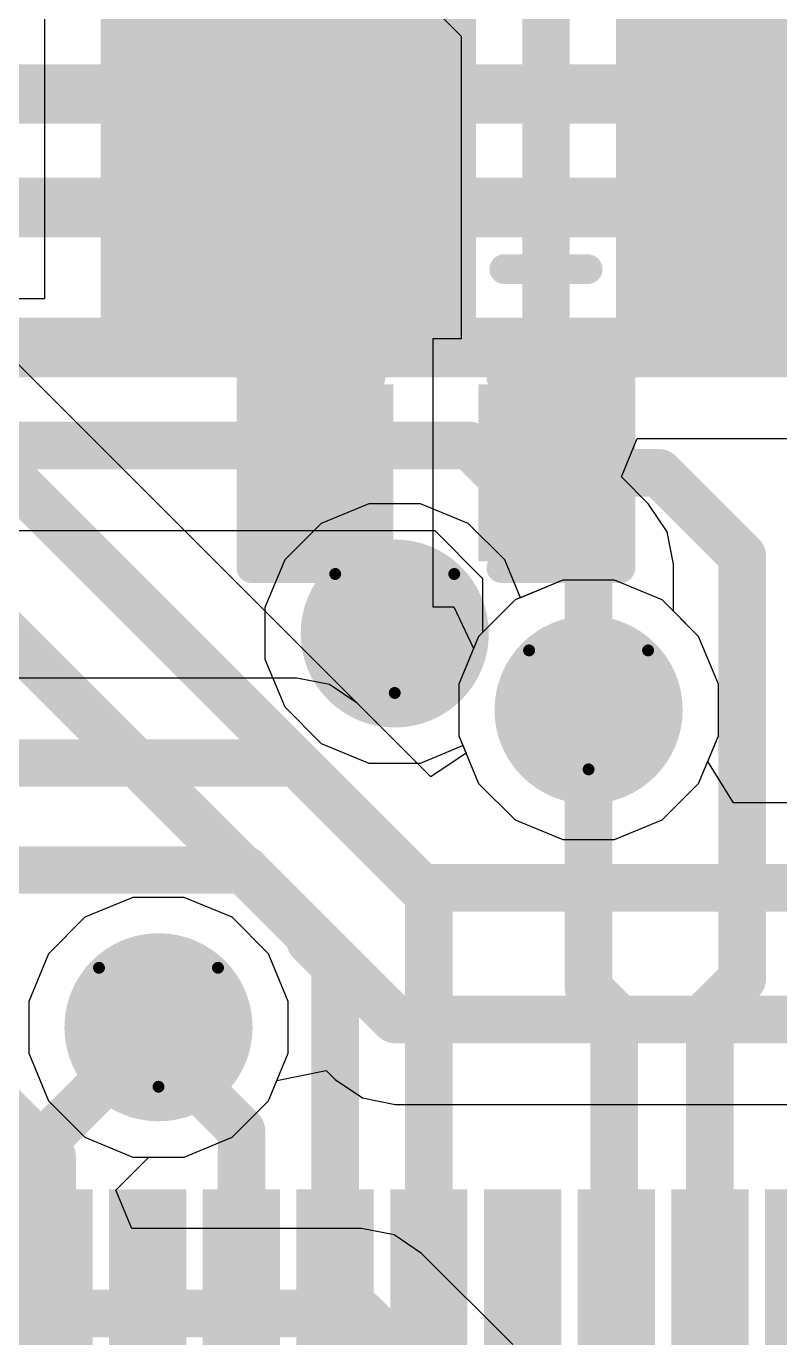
# Model space of a CAD drawing. Header units: inches. Extents: x -6 to 385, y -2 to 102.
# Drawn here: x 47.25 to 50.47, y 37.41 to 43.01 of the extents above; entities that cross this region are included whole.
import ezdxf

# ---------------------------------------------------------------- set-up
doc = ezdxf.new("R2010")
doc.units = ezdxf.units.IN
for name, color, linetype in [('Bottom Layer', 5, 'Continuous'), ('Bottom Overlay', 54, 'Continuous'), ('Bottom Paste', 16, 'Continuous'), ('Bottom Solder', 6, 'Continuous'), ('Drill Drawing', 1, 'Continuous'), ('Layer 1', 16, 'Continuous'), ('Layer 2', 76, 'Continuous'), ('Top Layer', 1, 'Continuous'), ('Top Solder', 216, 'Continuous'), ('Via Holes', 16, 'Continuous')]:
    doc.layers.add(name, color=color, linetype=linetype)

# ---------------------------------------------------------------- blocks, each defined once
blk = doc.blocks.new('X322540MPB4SI__B_6')
at = {"layer": 'Bottom Layer'}
for points in [[(-1.8, 1.45), (-0.4, 1.45), (-0.4, 0.25), (-1.8, 0.25)], [(0.4, 1.45), (1.8, 1.45), (1.8, 0.25), (0.4, 0.25)], [(-1.8, -0.25), (-0.4, -0.25), (-0.4, -1.45), (-1.8, -1.45)], [(0.4, -0.25), (1.8, -0.25), (1.8, -1.45), (0.4, -1.45)]]:
    blk.add_hatch(color=5, dxfattribs=at).paths.add_polyline_path(points)
at = {"layer": 'Bottom Paste'}
for points in [[(-1.8, 1.45), (-0.4, 1.45), (-0.4, 0.25), (-1.8, 0.25)], [(0.4, 1.45), (1.8, 1.45), (1.8, 0.25), (0.4, 0.25)], [(-1.8, -0.25), (-0.4, -0.25), (-0.4, -1.45), (-1.8, -1.45)], [(0.4, -0.25), (1.8, -0.25), (1.8, -1.45), (0.4, -1.45)]]:
    blk.add_hatch(color=16, dxfattribs=at).paths.add_polyline_path(points)
at = {"layer": 'Bottom Solder'}
for points in [[(-1.9016, 1.5516), (-0.2984, 1.5516), (-0.2984, 0.1484), (-1.9016, 0.1484)], [(0.2984, 1.5516), (1.9016, 1.5516), (1.9016, 0.1484), (0.2984, 0.1484)], [(-1.9016, -0.1484), (-0.2984, -0.1484), (-0.2984, -1.5516), (-1.9016, -1.5516)], [(0.2984, -0.1484), (1.9016, -0.1484), (1.9016, -1.5516), (0.2984, -1.5516)]]:
    blk.add_hatch(color=6, dxfattribs=at).paths.add_polyline_path(points)
at = {"layer": 'Bottom Overlay'}
for points in [[(0.1778, 1.2954, 0.127, 0.127, 0), (-0.1778, 1.2954, 0.127, 0.127, 0)], [(-1.9812, 0.8636, 0.2, 0.2, 0), (-2.1336, 1.016, 0.2, 0.2, 0)], [(-2.1336, 1.016, 0.2, 0.2, 0), (-2.1336, 0.7112, 0.2, 0.2, 0)], [(-1.9812, 0.8636, 0.2, 0.2, 0), (-2.1336, 0.7112, 0.2, 0.2, 0)], [(-1.651, 0.0762, 0.127, 0.127, 0), (-1.651, -0.0762, 0.127, 0.127, 0)], [(1.651, 0.0762, 0.127, 0.127, 0), (1.651, -0.0762, 0.127, 0.127, 0)], [(0.1778, -1.2954, 0.127, 0.127, 0), (-0.1778, -1.2954, 0.127, 0.127, 0)]]:
    blk.add_lwpolyline(points, format="xyseb", dxfattribs=at)
for points in [[(-0.2095, 1.2954, 0.0635, 0.0635, 1), (-0.1461, 1.2954, 0.0635, 0.0635, 1)], [(0.1461, 1.2954, 0.0635, 0.0635, 1), (0.2095, 1.2954, 0.0635, 0.0635, 1)], [(-2.1836, 1.016, 0.1, 0.1, 1), (-2.0836, 1.016, 0.1, 0.1, 1)], [(-2.1836, 1.016, 0.1, 0.1, 1), (-2.0836, 1.016, 0.1, 0.1, 1)], [(-2.0312, 0.8636, 0.1, 0.1, 1), (-1.9312, 0.8636, 0.1, 0.1, 1)], [(-2.0312, 0.8636, 0.1, 0.1, 1), (-1.9312, 0.8636, 0.1, 0.1, 1)], [(-2.1836, 0.7112, 0.1, 0.1, 1), (-2.0836, 0.7112, 0.1, 0.1, 1)], [(-2.1836, 0.7112, 0.1, 0.1, 1), (-2.0836, 0.7112, 0.1, 0.1, 1)], [(-1.6827, 0.0762, 0.0635, 0.0635, 1), (-1.6193, 0.0762, 0.0635, 0.0635, 1)], [(1.6193, 0.0762, 0.0635, 0.0635, 1), (1.6827, 0.0762, 0.0635, 0.0635, 1)], [(-1.6827, -0.0762, 0.0635, 0.0635, 1), (-1.6193, -0.0762, 0.0635, 0.0635, 1)], [(1.6193, -0.0762, 0.0635, 0.0635, 1), (1.6827, -0.0762, 0.0635, 0.0635, 1)], [(-0.2095, -1.2954, 0.0635, 0.0635, 1), (-0.1461, -1.2954, 0.0635, 0.0635, 1)], [(0.1461, -1.2954, 0.0635, 0.0635, 1), (0.2095, -1.2954, 0.0635, 0.0635, 1)]]:
    blk.add_lwpolyline(points, format="xyseb", close=True, dxfattribs=at)
blk = doc.blocks.new('56_QFN__7_7__B_10')
at = {"layer": 'Bottom Layer'}
for points in [[(-1.69, -3.1), (-1.69, -3.75), (-1.91, -3.75), (-1.91, -3.1)], [(-1.29, -3.1), (-1.29, -3.75), (-1.51, -3.75), (-1.51, -3.1)], [(-0.89, -3.1), (-0.89, -3.75), (-1.11, -3.75), (-1.11, -3.1)], [(-0.49, -3.1), (-0.49, -3.75), (-0.71, -3.75), (-0.71, -3.1)], [(-0.09, -3.1), (-0.09, -3.75), (-0.31, -3.75), (-0.31, -3.1)], [(0.31, -3.1), (0.31, -3.75), (0.09, -3.75), (0.09, -3.1)], [(0.71, -3.1), (0.71, -3.75), (0.49, -3.75), (0.49, -3.1)], [(1.11, -3.1), (1.11, -3.75), (0.89, -3.75), (0.89, -3.1)], [(1.51, -3.1), (1.51, -3.75), (1.29, -3.75), (1.29, -3.1)]]:
    blk.add_hatch(color=5, dxfattribs=at).paths.add_polyline_path(points)
at = {"layer": 'Bottom Paste'}
for points in [[(-1.69, -3.1), (-1.69, -3.75), (-1.91, -3.75), (-1.91, -3.1)], [(-1.29, -3.1), (-1.29, -3.75), (-1.51, -3.75), (-1.51, -3.1)], [(-0.89, -3.1), (-0.89, -3.75), (-1.11, -3.75), (-1.11, -3.1)], [(-0.49, -3.1), (-0.49, -3.75), (-0.71, -3.75), (-0.71, -3.1)], [(-0.09, -3.1), (-0.09, -3.75), (-0.31, -3.75), (-0.31, -3.1)], [(0.31, -3.1), (0.31, -3.75), (0.09, -3.75), (0.09, -3.1)], [(0.71, -3.1), (0.71, -3.75), (0.49, -3.75), (0.49, -3.1)], [(1.11, -3.1), (1.11, -3.75), (0.89, -3.75), (0.89, -3.1)], [(1.51, -3.1), (1.51, -3.75), (1.29, -3.75), (1.29, -3.1)]]:
    blk.add_hatch(color=16, dxfattribs=at).paths.add_polyline_path(points)
at = {"layer": 'Bottom Solder'}
for points in [[(-1.635, -3.045), (-1.635, -3.805), (-1.965, -3.805), (-1.965, -3.045)], [(-1.235, -3.045), (-1.235, -3.805), (-1.565, -3.805), (-1.565, -3.045)], [(-0.835, -3.045), (-0.835, -3.805), (-1.165, -3.805), (-1.165, -3.045)], [(-0.435, -3.045), (-0.435, -3.805), (-0.765, -3.805), (-0.765, -3.045)], [(-0.035, -3.045), (-0.035, -3.805), (-0.365, -3.805), (-0.365, -3.045)], [(0.365, -3.045), (0.365, -3.805), (0.035, -3.805), (0.035, -3.045)], [(0.765, -3.045), (0.765, -3.805), (0.435, -3.805), (0.435, -3.045)], [(1.165, -3.045), (1.165, -3.805), (0.835, -3.805), (0.835, -3.045)], [(1.565, -3.045), (1.565, -3.805), (1.235, -3.805), (1.235, -3.045)]]:
    blk.add_hatch(color=6, dxfattribs=at).paths.add_polyline_path(points)
blk = doc.blocks.new('C___0402_B_57')
at = {"layer": 'Bottom Layer'}
for points in [[(-0.2413, 0.3175), (-0.2413, -0.3175), (-0.6985, -0.3175), (-0.6985, 0.3175)], [(0.6985, 0.3175), (0.6985, -0.3175), (0.2413, -0.3175), (0.2413, 0.3175)]]:
    blk.add_hatch(color=5, dxfattribs=at).paths.add_polyline_path(points)
at = {"layer": 'Bottom Paste'}
for points in [[(-0.2413, 0.3175), (-0.2413, -0.3175), (-0.6985, -0.3175), (-0.6985, 0.3175)], [(0.6985, 0.3175), (0.6985, -0.3175), (0.2413, -0.3175), (0.2413, 0.3175)]]:
    blk.add_hatch(color=16, dxfattribs=at).paths.add_polyline_path(points)
at = {"layer": 'Bottom Solder'}
for points in [[(-0.1813, 0.3775), (-0.1813, -0.3775), (-0.7585, -0.3775), (-0.7585, 0.3775)], [(0.7585, 0.3775), (0.7585, -0.3775), (0.1813, -0.3775), (0.1813, 0.3775)]]:
    blk.add_hatch(color=6, dxfattribs=at).paths.add_polyline_path(points)
at = {"layer": 'Bottom Overlay'}
for points in [[(-0.7874, -0.4064, 0.127, 0.127, 0), (-0.7874, 0.4064, 0.127, 0.127, 0)], [(-0.7874, 0.4064, 0.127, 0.127, 0), (-0.2794, 0.4064, 0.127, 0.127, 0)], [(0.2794, 0.4064, 0.127, 0.127, 0), (0.7874, 0.4064, 0.127, 0.127, 0)], [(0.7874, -0.4064, 0.127, 0.127, 0), (0.7874, 0.4064, 0.127, 0.127, 0)], [(-0.7874, -0.4064, 0.127, 0.127, 0), (-0.2794, -0.4064, 0.127, 0.127, 0)], [(0.2794, -0.4064, 0.127, 0.127, 0), (0.7874, -0.4064, 0.127, 0.127, 0)]]:
    blk.add_lwpolyline(points, format="xyseb", dxfattribs=at)
for points in [[(-0.8191, 0.4064, 0.0635, 0.0635, 1), (-0.7556, 0.4064, 0.0635, 0.0635, 1)], [(-0.8191, 0.4064, 0.0635, 0.0635, 1), (-0.7556, 0.4064, 0.0635, 0.0635, 1)], [(-0.3111, 0.4064, 0.0635, 0.0635, 1), (-0.2477, 0.4064, 0.0635, 0.0635, 1)], [(0.2477, 0.4064, 0.0635, 0.0635, 1), (0.3111, 0.4064, 0.0635, 0.0635, 1)], [(0.7556, 0.4064, 0.0635, 0.0635, 1), (0.8191, 0.4064, 0.0635, 0.0635, 1)], [(0.7556, 0.4064, 0.0635, 0.0635, 1), (0.8191, 0.4064, 0.0635, 0.0635, 1)], [(-0.8191, -0.4064, 0.0635, 0.0635, 1), (-0.7556, -0.4064, 0.0635, 0.0635, 1)], [(-0.8191, -0.4064, 0.0635, 0.0635, 1), (-0.7556, -0.4064, 0.0635, 0.0635, 1)], [(-0.3111, -0.4064, 0.0635, 0.0635, 1), (-0.2477, -0.4064, 0.0635, 0.0635, 1)], [(0.2477, -0.4064, 0.0635, 0.0635, 1), (0.3111, -0.4064, 0.0635, 0.0635, 1)], [(0.7556, -0.4064, 0.0635, 0.0635, 1), (0.8191, -0.4064, 0.0635, 0.0635, 1)], [(0.7556, -0.4064, 0.0635, 0.0635, 1), (0.8191, -0.4064, 0.0635, 0.0635, 1)]]:
    blk.add_lwpolyline(points, format="xyseb", close=True, dxfattribs=at)

msp = doc.modelspace()

# ---------------------------------------------------------------- hatches: boundary and pattern name
at = {"layer": 'Bottom Layer'}
h = msp.add_hatch(color=5, dxfattribs=at)
edge = h.paths.add_edge_path()
edge.add_arc((48.8224, 40.4172), 0.3, 0, 360)
h = msp.add_hatch(color=5, dxfattribs=at)
edge = h.paths.add_edge_path()
edge.add_arc((49.6499, 40.0909), 0.3, 0, 360)
h = msp.add_hatch(color=5, dxfattribs=at)
edge = h.paths.add_edge_path()
edge.add_arc((47.8139, 38.7358), 0.3, 0, 360)
at = {"layer": 'Bottom Solder'}
h = msp.add_hatch(color=6, dxfattribs=at)
edge = h.paths.add_edge_path()
edge.add_arc((48.8224, 40.4172), 0.4016, 0, 360)
h = msp.add_hatch(color=6, dxfattribs=at)
edge = h.paths.add_edge_path()
edge.add_arc((49.6499, 40.0909), 0.4016, 0, 360)
h = msp.add_hatch(color=6, dxfattribs=at)
edge = h.paths.add_edge_path()
edge.add_arc((47.8139, 38.7358), 0.4016, 0, 360)
at = {"layer": 'Layer 1'}
h = msp.add_hatch(color=16, dxfattribs=at)
edge = h.paths.add_edge_path()
edge.add_arc((48.8224, 40.4172), 0.3, 0, 360)
h = msp.add_hatch(color=16, dxfattribs=at)
edge = h.paths.add_edge_path()
edge.add_arc((49.6499, 40.0909), 0.3, 0, 360)
h = msp.add_hatch(color=16, dxfattribs=at)
edge = h.paths.add_edge_path()
edge.add_arc((47.8139, 38.7358), 0.3, 0, 360)
at = {"layer": 'Layer 2'}
h = msp.add_hatch(color=76, dxfattribs=at)
edge = h.paths.add_edge_path()
edge.add_arc((48.8224, 40.4172), 0.3, 0, 360)
h = msp.add_hatch(color=76, dxfattribs=at)
edge = h.paths.add_edge_path()
edge.add_arc((49.6499, 40.0909), 0.3, 0, 360)
h = msp.add_hatch(color=76, dxfattribs=at)
edge = h.paths.add_edge_path()
edge.add_arc((47.8139, 38.7358), 0.3, 0, 360)
at = {"layer": 'Top Layer'}
h = msp.add_hatch(color=1, dxfattribs=at)
edge = h.paths.add_edge_path()
edge.add_arc((48.8224, 40.4172), 0.3, 0, 360)
h = msp.add_hatch(color=1, dxfattribs=at)
edge = h.paths.add_edge_path()
edge.add_arc((49.6499, 40.0909), 0.3, 0, 360)
h = msp.add_hatch(color=1, dxfattribs=at)
edge = h.paths.add_edge_path()
edge.add_arc((47.8139, 38.7358), 0.3, 0, 360)
at = {"layer": 'Top Solder'}
h = msp.add_hatch(color=216, dxfattribs=at)
edge = h.paths.add_edge_path()
edge.add_arc((48.8224, 40.4172), 0.4016, 0, 360)
h = msp.add_hatch(color=216, dxfattribs=at)
edge = h.paths.add_edge_path()
edge.add_arc((49.6499, 40.0909), 0.4016, 0, 360)
h = msp.add_hatch(color=216, dxfattribs=at)
edge = h.paths.add_edge_path()
edge.add_arc((47.8139, 38.7358), 0.4016, 0, 360)
at = {"layer": 'Via Holes'}
h = msp.add_hatch(color=7, dxfattribs=at)
edge = h.paths.add_edge_path()
edge.add_arc((48.8224, 40.4172), 0.15, 0, 360)
h = msp.add_hatch(color=7, dxfattribs=at)
edge = h.paths.add_edge_path()
edge.add_arc((49.6499, 40.0909), 0.15, 0, 360)
h = msp.add_hatch(color=7, dxfattribs=at)
edge = h.paths.add_edge_path()
edge.add_arc((47.8139, 38.7358), 0.15, 0, 360)

# ---------------------------------------------------------------- linework, layer by layer
at = {"layer": 'Bottom Layer'}
for p, q in [((48.8093, 43.264), (49.1054, 42.9678)), ((47.3284, 41.8478), (47.3284, 43.1217)), ((49.1054, 42.9678), (49.1054, 41.6745)), ((47.1195, 41.8478), (47.3284, 41.8478)), ((49.1054, 41.6745), (48.9854, 41.6745)), ((48.9854, 41.6745), (48.9854, 40.5315)), ((48.9759, 39.8057), (47.1195, 41.6622)), ((48.9854, 40.5315), (49.0747, 40.5315)), ((49.0747, 40.5315), (49.1591, 40.3537)), ((49.1591, 40.3537), (49.0959, 40.2011)), ((49.0959, 40.2011), (49.0959, 39.9807)), ((49.0959, 39.9807), (49.1267, 39.9064)), ((49.1267, 39.9064), (48.9759, 39.8057))]:
    msp.add_line(p, q, dxfattribs=at)
for points in [[(49.468, 41.103, 0.2032, 0.2032, 0), (49.468, 43.118, 0.2032, 0.2032, 0)], [(45.7459, 41.839, 0.2032, 0.2032, 0), (48.4616, 39.1232, 0.2032, 0.2032, 0)], [(46.7569, 41.512, 0.2032, 0.2032, 0), (48.968, 39.3009, 0.2032, 0.2032, 0)], [(49.468, 41.103, 0.2032, 0.2032, 0), (49.9507, 41.103, 0.2032, 0.2032, 0)], [(49.9507, 41.103, 0.2032, 0.2032, 0), (50.3055, 40.7483, 0.2032, 0.2032, 0)], [(50.3055, 38.9414, 0.2032, 0.2032, 0), (50.3055, 40.7483, 0.2032, 0.2032, 0)], [(49.6499, 38.9024, 0.2032, 0.2032, 0), (49.6499, 40.0909, 0.2032, 0.2032, 0)], [(48.968, 37.6642, 0.2032, 0.2032, 0), (48.968, 39.3009, 0.2032, 0.2032, 0)], [(48.4616, 39.1035, 0.2032, 0.2032, 0), (48.4616, 39.1232, 0.2032, 0.2032, 0)], [(48.4616, 39.1035, 0.2032, 0.2032, 0), (48.568, 38.9971, 0.2032, 0.2032, 0)], [(48.568, 37.6642, 0.2032, 0.2032, 0), (48.568, 38.9971, 0.2032, 0.2032, 0)], [(50.168, 38.8039, 0.2032, 0.2032, 0), (50.3055, 38.9414, 0.2032, 0.2032, 0)], [(49.6499, 38.9024, 0.2032, 0.2032, 0), (49.7596, 38.7927, 0.2032, 0.2032, 0)], [(49.7596, 37.6726, 0.2032, 0.2032, 0), (49.7596, 38.7927, 0.2032, 0.2032, 0)], [(50.168, 37.6642, 0.2032, 0.2032, 0), (50.168, 38.8039, 0.2032, 0.2032, 0)], [(47.8139, 38.6481, 0.2032, 0.2032, 0), (47.8139, 38.7358, 0.2032, 0.2032, 0)], [(47.8139, 38.6481, 0.2032, 0.2032, 0), (48.168, 38.294, 0.2032, 0.2032, 0)], [(47.1136, 38.4318, 0.2032, 0.2032, 0), (47.3596, 38.1858, 0.2032, 0.2032, 0)], [(48.168, 37.6642, 0.2032, 0.2032, 0), (48.168, 38.294, 0.2032, 0.2032, 0)], [(47.3596, 37.6726, 0.2032, 0.2032, 0), (47.3596, 38.1858, 0.2032, 0.2032, 0)], [(47.3596, 37.6726, 0.2032, 0.2032, 0), (47.368, 37.6642, 0.2032, 0.2032, 0)], [(47.768, 37.6642, 0.2032, 0.2032, 0), (47.7764, 37.6558, 0.2032, 0.2032, 0)], [(47.7764, 36.8723, 0.2032, 0.2032, 0), (47.7764, 37.6558, 0.2032, 0.2032, 0)], [(49.368, 36.8267, 0.2032, 0.2032, 0), (49.368, 37.6642, 0.2032, 0.2032, 0)], [(49.7596, 37.6726, 0.2032, 0.2032, 0), (49.768, 37.6642, 0.2032, 0.2032, 0)]]:
    msp.add_lwpolyline(points, format="xyseb", dxfattribs=at)
for points in [[(49.4172, 41.103, 0.1016, 0.1016, 1), (49.5188, 41.103, 0.1016, 0.1016, 1)], [(49.4172, 41.103, 0.1016, 0.1016, 1), (49.5188, 41.103, 0.1016, 0.1016, 1)], [(49.8999, 41.103, 0.1016, 0.1016, 1), (50.0015, 41.103, 0.1016, 0.1016, 1)], [(49.8999, 41.103, 0.1016, 0.1016, 1), (50.0015, 41.103, 0.1016, 0.1016, 1)], [(50.2547, 40.7483, 0.1016, 0.1016, 1), (50.3563, 40.7483, 0.1016, 0.1016, 1)], [(50.2547, 40.7483, 0.1016, 0.1016, 1), (50.3563, 40.7483, 0.1016, 0.1016, 1)], [(49.5991, 40.0909, 0.1016, 0.1016, 1), (49.7007, 40.0909, 0.1016, 0.1016, 1)], [(48.9172, 39.3009, 0.1016, 0.1016, 1), (49.0188, 39.3009, 0.1016, 0.1016, 1)], [(48.9172, 39.3009, 0.1016, 0.1016, 1), (49.0188, 39.3009, 0.1016, 0.1016, 1)], [(48.4108, 39.1232, 0.1016, 0.1016, 1), (48.5124, 39.1232, 0.1016, 0.1016, 1)], [(48.4108, 39.1232, 0.1016, 0.1016, 1), (48.5124, 39.1232, 0.1016, 0.1016, 1)], [(48.4108, 39.1035, 0.1016, 0.1016, 1), (48.5124, 39.1035, 0.1016, 0.1016, 1)], [(48.4108, 39.1035, 0.1016, 0.1016, 1), (48.5124, 39.1035, 0.1016, 0.1016, 1)], [(48.5172, 38.9971, 0.1016, 0.1016, 1), (48.6188, 38.9971, 0.1016, 0.1016, 1)], [(48.5172, 38.9971, 0.1016, 0.1016, 1), (48.6188, 38.9971, 0.1016, 0.1016, 1)], [(50.2547, 38.9414, 0.1016, 0.1016, 1), (50.3563, 38.9414, 0.1016, 0.1016, 1)], [(50.2547, 38.9414, 0.1016, 0.1016, 1), (50.3563, 38.9414, 0.1016, 0.1016, 1)], [(49.5991, 38.9024, 0.1016, 0.1016, 1), (49.7007, 38.9024, 0.1016, 0.1016, 1)], [(49.5991, 38.9024, 0.1016, 0.1016, 1), (49.7007, 38.9024, 0.1016, 0.1016, 1)], [(49.7088, 38.7927, 0.1016, 0.1016, 1), (49.8104, 38.7927, 0.1016, 0.1016, 1)], [(49.7088, 38.7927, 0.1016, 0.1016, 1), (49.8104, 38.7927, 0.1016, 0.1016, 1)], [(50.1172, 38.8039, 0.1016, 0.1016, 1), (50.2188, 38.8039, 0.1016, 0.1016, 1)], [(50.1172, 38.8039, 0.1016, 0.1016, 1), (50.2188, 38.8039, 0.1016, 0.1016, 1)], [(47.7631, 38.7358, 0.1016, 0.1016, 1), (47.8647, 38.7358, 0.1016, 0.1016, 1)], [(47.7631, 38.6481, 0.1016, 0.1016, 1), (47.8647, 38.6481, 0.1016, 0.1016, 1)], [(47.7631, 38.6481, 0.1016, 0.1016, 1), (47.8647, 38.6481, 0.1016, 0.1016, 1)], [(48.1172, 38.294, 0.1016, 0.1016, 1), (48.2188, 38.294, 0.1016, 0.1016, 1)], [(48.1172, 38.294, 0.1016, 0.1016, 1), (48.2188, 38.294, 0.1016, 0.1016, 1)], [(47.3088, 38.1858, 0.1016, 0.1016, 1), (47.4104, 38.1858, 0.1016, 0.1016, 1)], [(47.3088, 38.1858, 0.1016, 0.1016, 1), (47.4104, 38.1858, 0.1016, 0.1016, 1)], [(47.3088, 37.6726, 0.1016, 0.1016, 1), (47.4104, 37.6726, 0.1016, 0.1016, 1)], [(47.3088, 37.6726, 0.1016, 0.1016, 1), (47.4104, 37.6726, 0.1016, 0.1016, 1)], [(47.3172, 37.6642, 0.1016, 0.1016, 1), (47.4188, 37.6642, 0.1016, 0.1016, 1)], [(47.7172, 37.6642, 0.1016, 0.1016, 1), (47.8188, 37.6642, 0.1016, 0.1016, 1)], [(47.7256, 37.6558, 0.1016, 0.1016, 1), (47.8272, 37.6558, 0.1016, 0.1016, 1)], [(47.7256, 37.6558, 0.1016, 0.1016, 1), (47.8272, 37.6558, 0.1016, 0.1016, 1)], [(48.1172, 37.6642, 0.1016, 0.1016, 1), (48.2188, 37.6642, 0.1016, 0.1016, 1)], [(48.5172, 37.6642, 0.1016, 0.1016, 1), (48.6188, 37.6642, 0.1016, 0.1016, 1)], [(48.9172, 37.6642, 0.1016, 0.1016, 1), (49.0188, 37.6642, 0.1016, 0.1016, 1)], [(49.3172, 37.6642, 0.1016, 0.1016, 1), (49.4188, 37.6642, 0.1016, 0.1016, 1)], [(49.7088, 37.6726, 0.1016, 0.1016, 1), (49.8104, 37.6726, 0.1016, 0.1016, 1)], [(49.7088, 37.6726, 0.1016, 0.1016, 1), (49.8104, 37.6726, 0.1016, 0.1016, 1)], [(49.7172, 37.6642, 0.1016, 0.1016, 1), (49.8188, 37.6642, 0.1016, 0.1016, 1)], [(50.1172, 37.6642, 0.1016, 0.1016, 1), (50.2188, 37.6642, 0.1016, 0.1016, 1)]]:
    msp.add_lwpolyline(points, format="xyseb", close=True, dxfattribs=at)
at = {"layer": 'Drill Drawing'}
for points in [[(48.5684, 40.6712, 0.0508, 0.0508, 0), (49.0764, 40.6712, 0.0508, 0.0508, 0)], [(48.5684, 40.6712, 0.0508, 0.0508, 0), (48.8224, 40.1632, 0.0508, 0.0508, 0)], [(48.8224, 40.1632, 0.0508, 0.0508, 0), (49.0764, 40.6712, 0.0508, 0.0508, 0)], [(49.3959, 40.3449, 0.0508, 0.0508, 0), (49.9039, 40.3449, 0.0508, 0.0508, 0)], [(49.3959, 40.3449, 0.0508, 0.0508, 0), (49.6499, 39.8369, 0.0508, 0.0508, 0)], [(49.6499, 39.8369, 0.0508, 0.0508, 0), (49.9039, 40.3449, 0.0508, 0.0508, 0)], [(47.5599, 38.9898, 0.0508, 0.0508, 0), (48.0679, 38.9898, 0.0508, 0.0508, 0)], [(47.5599, 38.9898, 0.0508, 0.0508, 0), (47.8139, 38.4818, 0.0508, 0.0508, 0)], [(47.8139, 38.4818, 0.0508, 0.0508, 0), (48.0679, 38.9898, 0.0508, 0.0508, 0)]]:
    msp.add_lwpolyline(points, format="xyseb", dxfattribs=at)
for points in [[(48.5557, 40.6712, 0.0254, 0.0254, 1), (48.5811, 40.6712, 0.0254, 0.0254, 1)], [(48.5557, 40.6712, 0.0254, 0.0254, 1), (48.5811, 40.6712, 0.0254, 0.0254, 1)], [(49.0637, 40.6712, 0.0254, 0.0254, 1), (49.0891, 40.6712, 0.0254, 0.0254, 1)], [(49.0637, 40.6712, 0.0254, 0.0254, 1), (49.0891, 40.6712, 0.0254, 0.0254, 1)], [(49.3832, 40.3449, 0.0254, 0.0254, 1), (49.4086, 40.3449, 0.0254, 0.0254, 1)], [(49.3832, 40.3449, 0.0254, 0.0254, 1), (49.4086, 40.3449, 0.0254, 0.0254, 1)], [(49.8912, 40.3449, 0.0254, 0.0254, 1), (49.9166, 40.3449, 0.0254, 0.0254, 1)], [(49.8912, 40.3449, 0.0254, 0.0254, 1), (49.9166, 40.3449, 0.0254, 0.0254, 1)], [(48.8097, 40.1632, 0.0254, 0.0254, 1), (48.8351, 40.1632, 0.0254, 0.0254, 1)], [(48.8097, 40.1632, 0.0254, 0.0254, 1), (48.8351, 40.1632, 0.0254, 0.0254, 1)], [(49.6372, 39.8369, 0.0254, 0.0254, 1), (49.6626, 39.8369, 0.0254, 0.0254, 1)], [(49.6372, 39.8369, 0.0254, 0.0254, 1), (49.6626, 39.8369, 0.0254, 0.0254, 1)], [(47.5472, 38.9898, 0.0254, 0.0254, 1), (47.5726, 38.9898, 0.0254, 0.0254, 1)], [(47.5472, 38.9898, 0.0254, 0.0254, 1), (47.5726, 38.9898, 0.0254, 0.0254, 1)], [(48.0552, 38.9898, 0.0254, 0.0254, 1), (48.0806, 38.9898, 0.0254, 0.0254, 1)], [(48.0552, 38.9898, 0.0254, 0.0254, 1), (48.0806, 38.9898, 0.0254, 0.0254, 1)], [(47.8012, 38.4818, 0.0254, 0.0254, 1), (47.8266, 38.4818, 0.0254, 0.0254, 1)], [(47.8012, 38.4818, 0.0254, 0.0254, 1), (47.8266, 38.4818, 0.0254, 0.0254, 1)]]:
    msp.add_lwpolyline(points, format="xyseb", close=True, dxfattribs=at)
at = {"layer": 'Layer 1'}
for p, q in [((49.5397, 40.6449), (49.3361, 40.5606)), ((49.7601, 40.6449), (49.5397, 40.6449)), ((49.9637, 40.5606), (49.7601, 40.6449)), ((49.3361, 40.5606), (49.1802, 40.4047)), ((50.1196, 40.4047), (49.9637, 40.5606)), ((49.1802, 40.4047), (49.0959, 40.2011)), ((50.2039, 40.2011), (50.1196, 40.4047)), ((49.0959, 40.2011), (49.0959, 39.9807)), ((50.2039, 39.9807), (50.2039, 40.2011)), ((49.0959, 39.9807), (49.1802, 39.7771)), ((50.1196, 39.7771), (50.2039, 39.9807)), ((49.1802, 39.7771), (49.3361, 39.6213)), ((49.9637, 39.6213), (50.1196, 39.7771)), ((49.3361, 39.6213), (49.5397, 39.5369)), ((49.7601, 39.5369), (49.9637, 39.6213)), ((49.5397, 39.5369), (49.7601, 39.5369)), ((47.7037, 39.2898), (47.5001, 39.2054)), ((47.9241, 39.2898), (47.7037, 39.2898)), ((48.1277, 39.2054), (47.9241, 39.2898)), ((47.5001, 39.2054), (47.3442, 39.0496)), ((48.2836, 39.0496), (48.1277, 39.2054)), ((47.3442, 39.0496), (47.2599, 38.846)), ((48.3679, 38.846), (48.2836, 39.0496)), ((47.2599, 38.846), (47.2599, 38.6256)), ((48.3679, 38.6256), (48.3679, 38.846)), ((47.2599, 38.6256), (47.3442, 38.422)), ((48.2836, 38.422), (48.3679, 38.6256)), ((47.3442, 38.422), (47.5001, 38.2661)), ((48.1277, 38.2661), (48.2836, 38.422)), ((47.5001, 38.2661), (47.7037, 38.1818)), ((47.9241, 38.1818), (48.1277, 38.2661)), ((47.7037, 38.1818), (47.9241, 38.1818))]:
    msp.add_line(p, q, dxfattribs=at)
at = {"layer": 'Layer 2'}
for p, q in [((48.7122, 40.9712), (48.5085, 40.8869)), ((48.9325, 40.9712), (48.7122, 40.9712)), ((49.1362, 40.8869), (48.9325, 40.9712)), ((48.5085, 40.8869), (48.3527, 40.731)), ((49.292, 40.731), (49.1362, 40.8869)), ((48.3527, 40.731), (48.2684, 40.5274)), ((49.3587, 40.57), (49.292, 40.731)), ((49.5397, 40.6449), (49.3587, 40.57)), ((49.7601, 40.6449), (49.5397, 40.6449)), ((49.9637, 40.5606), (49.7601, 40.6449)), ((50.1196, 40.4047), (49.9637, 40.5606)), ((48.2684, 40.5274), (48.2684, 40.307)), ((50.2039, 40.2011), (50.1196, 40.4047)), ((48.2684, 40.307), (48.3527, 40.1034)), ((50.2039, 39.9807), (50.2039, 40.2011)), ((48.3527, 40.1034), (48.5085, 39.9475)), ((48.5085, 39.9475), (48.7122, 39.8632)), ((48.9325, 39.8632), (49.1135, 39.9382)), ((49.1135, 39.9382), (49.1802, 39.7771)), ((50.1196, 39.7771), (50.2039, 39.9807)), ((48.7122, 39.8632), (48.9325, 39.8632)), ((49.1802, 39.7771), (49.3361, 39.6213)), ((49.9637, 39.6213), (50.1196, 39.7771)), ((49.3361, 39.6213), (49.5397, 39.5369)), ((49.7601, 39.5369), (49.9637, 39.6213)), ((49.5397, 39.5369), (49.7601, 39.5369)), ((47.7037, 39.2898), (47.5001, 39.2054)), ((47.9241, 39.2898), (47.7037, 39.2898)), ((48.1277, 39.2054), (47.9241, 39.2898)), ((47.5001, 39.2054), (47.3442, 39.0496)), ((48.2836, 39.0496), (48.1277, 39.2054)), ((47.3442, 39.0496), (47.2599, 38.846)), ((48.3679, 38.846), (48.2836, 39.0496)), ((47.2599, 38.846), (47.2599, 38.6256)), ((48.3679, 38.6256), (48.3679, 38.846)), ((47.2599, 38.6256), (47.3442, 38.422)), ((48.2836, 38.422), (48.3679, 38.6256)), ((47.3442, 38.422), (47.5001, 38.2661)), ((48.1277, 38.2661), (48.2836, 38.422)), ((47.5001, 38.2661), (47.7037, 38.1818)), ((47.9241, 38.1818), (48.1277, 38.2661)), ((47.7037, 38.1818), (47.9241, 38.1818))]:
    msp.add_line(p, q, dxfattribs=at)
at = {"layer": 'Top Layer'}
for p, q in [((49.7899, 41.0854), (49.8579, 41.2496)), ((49.8579, 41.2496), (56.0672, 41.2496)), ((49.9063, 40.969), (49.7899, 41.0854)), ((49.9849, 40.8514), (49.9063, 40.969)), ((49.9063, 40.969), (49.9063, 40.969)), ((46.5615, 40.8568), (48.9929, 40.8568)), ((48.9929, 40.8568), (49.1974, 40.6524)), ((50.0125, 40.7126), (49.9849, 40.8514)), ((50.0125, 40.5118), (50.0125, 40.7126)), ((49.1974, 40.6524), (49.1974, 40.4219)), ((50.1196, 40.4047), (50.0125, 40.5118)), ((49.1802, 40.4047), (49.0959, 40.2011)), ((49.1974, 40.4219), (49.1802, 40.4047)), ((50.2039, 40.2011), (50.1196, 40.4047)), ((48.4049, 40.2265), (46.5756, 40.2265)), ((48.405, 40.2265), (48.4049, 40.2265)), ((48.5437, 40.1989), (48.405, 40.2265)), ((48.6613, 40.1203), (48.5437, 40.1989)), ((49.0959, 40.2011), (49.0959, 39.9807)), ((50.2039, 39.9807), (50.2039, 40.2011)), ((48.9759, 39.8057), (48.6613, 40.1203)), ((49.0959, 39.9807), (49.1267, 39.9064)), ((50.1585, 39.8712), (50.2039, 39.9807)), ((49.1267, 39.9064), (48.9759, 39.8057)), ((50.2681, 39.6934), (50.1585, 39.8712)), ((53.3136, 39.6934), (50.2681, 39.6934)), ((48.3196, 38.5091), (48.5294, 38.5508)), ((48.5294, 38.5508), (48.5674, 38.5128)), ((48.2836, 38.422), (48.3196, 38.5091)), ((48.5674, 38.5128), (48.5674, 38.5128)), ((48.5674, 38.5128), (48.685, 38.4342)), ((48.1277, 38.2661), (48.2836, 38.422)), ((48.685, 38.4342), (48.8238, 38.4066)), ((48.8238, 38.4066), (48.8238, 38.4066)), ((48.8238, 38.4066), (51.4621, 38.4066)), ((47.9241, 38.1818), (48.1277, 38.2661)), ((47.6316, 38.0408), (47.7726, 38.1818)), ((47.7726, 38.1818), (47.9241, 38.1818)), ((47.6997, 37.8765), (47.6316, 38.0408)), ((48.6808, 37.8765), (47.6997, 37.8765)), ((48.8196, 37.8489), (48.6808, 37.8765)), ((48.6808, 37.8765), (48.6808, 37.8765)), ((48.9372, 37.7703), (48.8196, 37.8489)), ((49.3267, 37.3807), (48.9372, 37.7703))]:
    msp.add_line(p, q, dxfattribs=at)
for points in [[(43.833, 42.7206, 0.254, 0.254, 0), (59.6, 42.7206, 0.254, 0.254, 0)], [(44.3894, 42.2356, 0.254, 0.254, 0), (58.844, 42.2356, 0.254, 0.254, 0)], [(44.7317, 41.6381, 0.254, 0.254, 0), (56.2281, 41.6381, 0.254, 0.254, 0)], [(45.1226, 41.2194, 0.2032, 0.2032, 0), (49.1431, 41.2194, 0.2032, 0.2032, 0)], [(49.1431, 41.2194, 0.2032, 0.2032, 0), (49.6499, 40.7126, 0.2032, 0.2032, 0)], [(49.6499, 40.0909, 0.2032, 0.2032, 0), (49.6499, 40.7126, 0.2032, 0.2032, 0)], [(46.0782, 39.864, 0.2032, 0.2032, 0), (48.405, 39.864, 0.2032, 0.2032, 0)], [(48.405, 39.864, 0.2032, 0.2032, 0), (48.9381, 39.3308, 0.2032, 0.2032, 0)], [(47.0105, 39.4072, 0.2032, 0.2032, 0), (48.1857, 39.4072, 0.2032, 0.2032, 0)], [(48.1857, 39.4072, 0.2032, 0.2032, 0), (48.8238, 38.7691, 0.2032, 0.2032, 0)], [(48.9381, 39.3308, 0.2032, 0.2032, 0), (53.4638, 39.3308, 0.2032, 0.2032, 0)], [(48.8238, 38.7691, 0.2032, 0.2032, 0), (53.5799, 38.7691, 0.2032, 0.2032, 0)], [(47.0424, 37.9643, 0.2032, 0.2032, 0), (47.8139, 38.7358, 0.2032, 0.2032, 0)], [(45.4546, 37.5139, 0.2032, 0.2032, 0), (48.6808, 37.5139, 0.2032, 0.2032, 0)], [(48.6808, 37.5139, 0.2032, 0.2032, 0), (49.368, 36.8267, 0.2032, 0.2032, 0)]]:
    msp.add_lwpolyline(points, format="xyseb", dxfattribs=at)
for points in [[(49.0923, 41.2194, 0.1016, 0.1016, 1), (49.1939, 41.2194, 0.1016, 0.1016, 1)], [(49.0923, 41.2194, 0.1016, 0.1016, 1), (49.1939, 41.2194, 0.1016, 0.1016, 1)], [(49.5991, 40.7126, 0.1016, 0.1016, 1), (49.7007, 40.7126, 0.1016, 0.1016, 1)], [(49.5991, 40.7126, 0.1016, 0.1016, 1), (49.7007, 40.7126, 0.1016, 0.1016, 1)], [(49.5991, 40.0909, 0.1016, 0.1016, 1), (49.7007, 40.0909, 0.1016, 0.1016, 1)], [(48.3542, 39.864, 0.1016, 0.1016, 1), (48.4558, 39.864, 0.1016, 0.1016, 1)], [(48.3542, 39.864, 0.1016, 0.1016, 1), (48.4558, 39.864, 0.1016, 0.1016, 1)], [(48.1349, 39.4072, 0.1016, 0.1016, 1), (48.2365, 39.4072, 0.1016, 0.1016, 1)], [(48.1349, 39.4072, 0.1016, 0.1016, 1), (48.2365, 39.4072, 0.1016, 0.1016, 1)], [(48.8873, 39.3308, 0.1016, 0.1016, 1), (48.9889, 39.3308, 0.1016, 0.1016, 1)], [(48.8873, 39.3308, 0.1016, 0.1016, 1), (48.9889, 39.3308, 0.1016, 0.1016, 1)], [(48.773, 38.7691, 0.1016, 0.1016, 1), (48.8746, 38.7691, 0.1016, 0.1016, 1)], [(48.773, 38.7691, 0.1016, 0.1016, 1), (48.8746, 38.7691, 0.1016, 0.1016, 1)], [(47.7631, 38.7358, 0.1016, 0.1016, 1), (47.8647, 38.7358, 0.1016, 0.1016, 1)], [(48.63, 37.5139, 0.1016, 0.1016, 1), (48.7316, 37.5139, 0.1016, 0.1016, 1)], [(48.63, 37.5139, 0.1016, 0.1016, 1), (48.7316, 37.5139, 0.1016, 0.1016, 1)]]:
    msp.add_lwpolyline(points, format="xyseb", close=True, dxfattribs=at)

# ---------------------------------------------------------------- block references
at = {"rotation": 180}
for name, p in [('X322540MPB4SI__B_6', (49.468, 43.268)), ('56_QFN__7_7__B_10', (48.768, 34.2392))]:
    msp.add_blockref(name, p, dxfattribs=at)
msp.add_blockref('C___0402_B_57', (48.9981, 41.103))

doc.saveas('drawing.dxf')
